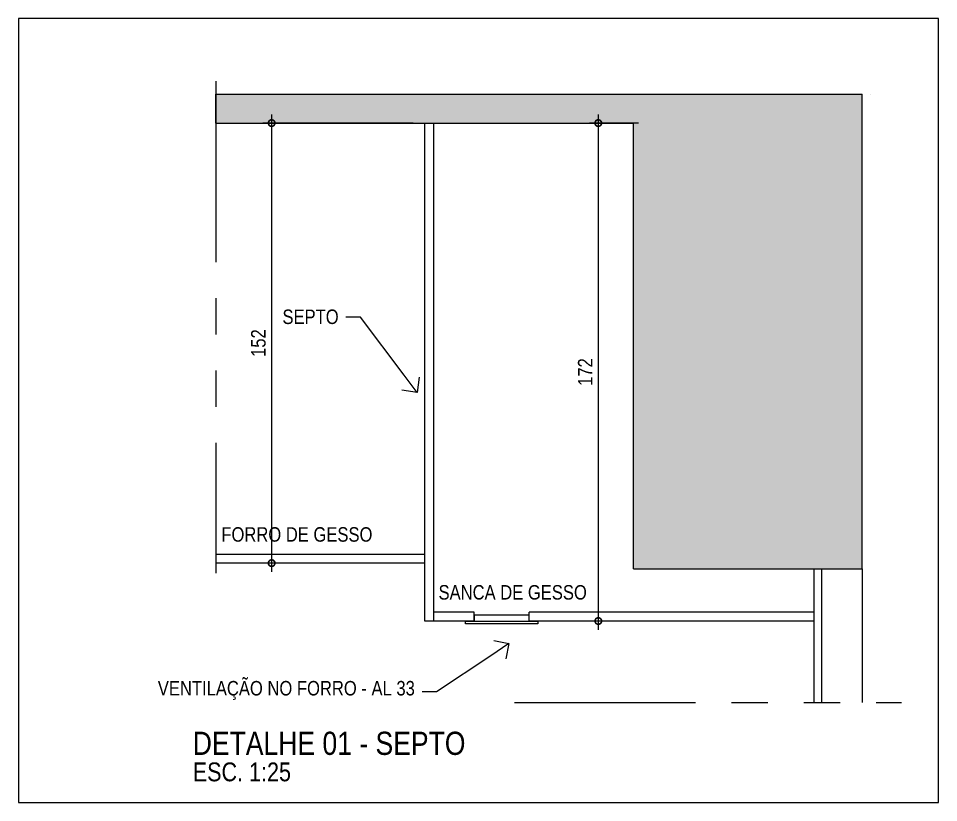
# Model space of a CAD drawing. Header units: metres. Extents: x -23 to 570, y -54 to 184.
# Drawn here: x 18.929 to 22.108, y -25.858 to -23.15 of the extents above; entities that cross this region are included whole.
import ezdxf
from ezdxf import colors
from ezdxf.entities.mleader import LeaderData, LeaderLine
from ezdxf.math import Vec2, Vec3

# ---------------------------------------------------------------- set-up
doc = ezdxf.new("R2010")
doc.units = ezdxf.units.M
doc.header["$PDMODE"] = 35
doc.linetypes.add('PHANTOM2', pattern=[1.25, 0.625, -0.125, 0.125, -0.125, 0.125, -0.125])
for name, color, linetype in [('ARQ-ALV ACAB', 4, 'Continuous'), ('ARQ-ALV OSSO', 5, 'Continuous'), ('ARQ-CAX', 1, 'Continuous'), ('ARQ-DIM', 2, 'Continuous'), ('ARQ-SIM', 1, 'Continuous'), ('ARQ-TXT', 2, 'Continuous'), ('ES-CORTE', 2, 'Continuous')]:
    doc.layers.add(name, color=color, linetype=linetype)
doc.layers.add('ARQ-AUX1', color=1, linetype='Continuous', plot=False)
doc.styles.add('Adesa', font='ARIALN.TTF')
doc.dimstyles.new('ADESA 1-0025', dxfattribs={"dimtxt": 0.05, "dimasz": 0.045, "dimexe": 0.03, "dimexo": 0.04, "dimgap": 0.02, "dimtad": 1, "dimtoh": 1, "dimdec": 0, "dimlfac": 100, "dimzin": 4, "dimtxsty": 'Adesa', "dimblk": 'DOTSMALL', "dimcen": 1, "dimdle": 0.03, "dimclrd": 1, "dimclre": 1, "dimclrt": 256, "dimazin": 1, "dimtm": 1e-09, "dimtfac": 1, "dimtdec": 0, "dimtix": 1, "dimtmove": 2, "dimatfit": 0, "dimldrblk": 'DOTSMALL', "dimfxl": 0.8, "dimtvp": 2, "dimtolj": 1, "dimtzin": 0, "dimarcsym": 0})

# ---------------------------------------------------------------- blocks, each defined once
blk = doc.blocks.new('_Open90')
at = {"color": 0, "linetype": 'ByBlock', "lineweight": -2}
for p, q in [((-0.5, 0.5), (0, 0)), ((0, 0), (-1, 0)), ((0, 0), (-0.5, -0.5))]:
    blk.add_line(p, q, dxfattribs=at)
blk = doc.blocks.new('_DotSmall')
at = {"color": 0, "linetype": 'ByBlock', "const_width": 0.5}
blk.add_lwpolyline([(-0.0625, 0, 1), (0.0625, 0, 1)], format="xyb", close=True, dxfattribs=at)
blk = doc.blocks.new('*D1442')
at = {"layer": 'ARQ-DIM', "color": 1, "lineweight": -2, "transparency": 16777216}
for p, q in [((19.8035, -23.4813), (19.8035, -25.0613)), ((20.2921, -23.5113), (19.7735, -23.5113)), ((20.2933, -25.0313), (19.7735, -25.0313))]:
    blk.add_line(p, q, dxfattribs=at)
at = {"layer": 'Defpoints', "color": 0, "transparency": 16777216}
for p in [(20.3321, -23.5113), (19.8035, -25.0313), (20.3333, -25.0313)]:
    blk.add_point(p, dxfattribs=at)
at = {"layer": 'ARQ-DIM', "color": 1, "lineweight": -2, "transparency": 16777216, "xscale": 0.045, "yscale": 0.045, "zscale": 0.045}
for p, rotation in [((19.8035, -23.5113), 90), ((19.8035, -25.0313), 270)]:
    blk.add_blockref('_DotSmall', p, dxfattribs=dict(at, rotation=rotation))
at = {"layer": 'ARQ-DIM', "transparency": 16777216, "insert": (19.758, -24.2713), "char_height": 0.05, "attachment_point": 5, "rotation": 90, "style": 'Adesa'}
blk.add_mtext('\\A1;152', dxfattribs=at)
blk = doc.blocks.new('*D1443')
at = {"layer": 'ARQ-DIM', "color": 1, "lineweight": -2, "transparency": 16777216}
for p, q in [((20.932, -23.4813), (20.932, -25.2613)), ((21.0706, -23.5113), (20.902, -23.5113)), ((21.0718, -25.2313), (20.902, -25.2313))]:
    blk.add_line(p, q, dxfattribs=at)
at = {"layer": 'Defpoints', "color": 0, "transparency": 16777216}
for p in [(21.1106, -23.5113), (20.932, -25.2313), (21.1118, -25.2313)]:
    blk.add_point(p, dxfattribs=at)
at = {"layer": 'ARQ-DIM', "color": 1, "lineweight": -2, "transparency": 16777216, "xscale": 0.045, "yscale": 0.045, "zscale": 0.045}
for p, rotation in [((20.932, -23.5113), 90), ((20.932, -25.2313), 270)]:
    blk.add_blockref('_DotSmall', p, dxfattribs=dict(at, rotation=rotation))
at = {"layer": 'ARQ-DIM', "transparency": 16777216, "insert": (20.8868, -24.3713), "char_height": 0.05, "attachment_point": 5, "rotation": 90, "style": 'Adesa'}
blk.add_mtext('\\A1;172', dxfattribs=at)

msp = doc.modelspace()

# ---------------------------------------------------------------- hatches: boundary and pattern name
at = {"layer": 'ARQ-CAX'}
h = msp.add_hatch(color=8, dxfattribs=at)
h.dxf.hatch_style = 1
h.paths.add_polyline_path([(21.8433, -23.4113), (19.6109, -23.4113), (19.6109, -23.5113), (21.0533, -23.5113), (21.0533, -25.0513), (21.8433, -25.0513)])

# ---------------------------------------------------------------- linework, layer by layer
at = {"color": 3, "linetype": 'PHANTOM2'}
for points in [[(19.6109, -23.3664), (19.6109, -25.0661)], [(20.6424, -25.5126), (21.9797, -25.5126)]]:
    msp.add_lwpolyline(points, dxfattribs=at)
at = {"layer": 'ARQ-ALV ACAB'}
for p, q in [((21.8733, -23.4113), (21.8733, -23.4113)), ((21.6783, -25.5126), (21.6783, -25.0513))]:
    msp.add_line(p, q, dxfattribs=at)
at = {"layer": 'ARQ-ALV OSSO'}
for points in [[(21.7033, -25.0513), (21.7033, -25.5126)], [(21.8433, -25.0513), (21.8433, -25.5126)]]:
    msp.add_lwpolyline(points, dxfattribs=at)
at = {"layer": 'ARQ-AUX1'}
for p, q in [((20.3333, -25.2313), (20.3333, -23.5113)), ((20.3633, -25.2313), (20.3633, -23.5113)), ((20.3333, -25.0013), (19.6109, -25.0013)), ((20.3333, -25.0313), (19.6109, -25.0313)), ((20.5033, -25.2013), (20.3633, -25.2013)), ((20.5033, -25.2313), (20.5033, -25.2013)), ((21.6783, -25.2013), (20.6933, -25.2013)), ((20.6933, -25.2313), (20.6933, -25.2013)), ((20.5033, -25.2313), (20.3333, -25.2313)), ((21.6783, -25.2313), (20.6933, -25.2313))]:
    msp.add_line(p, q, dxfattribs=at)
at = {"layer": 'ARQ-CAX'}
for points in [[(22.1077, -23.1498), (18.9286, -23.1498), (18.9286, -25.8585), (22.1077, -25.8585)], [(20.4733, -25.2313), (20.7233, -25.2313), (20.7233, -25.2413), (20.4733, -25.2413)], [(20.5033, -25.2313), (20.6933, -25.2313), (20.6933, -25.2113), (20.5033, -25.2113)]]:
    msp.add_lwpolyline(points, close=True, dxfattribs=at)
at = {"layer": 'ARQ-CAX', "color": 8}
msp.add_lwpolyline([(19.6109, -23.5113), (19.6109, -23.4113)], dxfattribs=at)
at = {"layer": 'ES-CORTE'}
for p, q in [((19.6109, -23.4113), (21.8433, -23.4113)), ((21.8433, -25.0513), (21.8433, -23.4113)), ((19.6109, -23.5113), (21.0533, -23.5113)), ((21.0533, -25.0513), (21.0533, -23.5113)), ((21.0533, -25.0513), (21.8433, -25.0513))]:
    msp.add_line(p, q, dxfattribs=at)

# ---------------------------------------------------------------- texts
at = {"layer": 'ARQ-TXT', "ltscale": 0.5, "style": 'Adesa'}
for s, height, p in [('FORRO DE GESSO', 0.05, (19.6298, -24.9572)), ('SANCA DE GESSO', 0.05, (20.3801, -25.1572)), ('DETALHE 01 - SEPTO', 0.08, (19.531, -25.6937))]:
    msp.add_text(s, height=height, dxfattribs=at).set_placement(p)
at = {"layer": 'ARQ-TXT', "style": 'Adesa'}
msp.add_text('ESC. 1:25', height=0.065, dxfattribs=at).set_placement((19.531, -25.7849))

# ---------------------------------------------------------------- dimensions: what is measured, and where the dimension line sits
at = {"layer": 'ARQ-DIM'}
for base, p1, p2, picture, middle in [((19.8035, -25.0313), (20.3321, -23.5113), (20.3333, -25.0313), '*D1442', (19.758, -24.2713)), ((20.932, -25.2313), (21.1106, -23.5113), (21.1118, -25.2313), '*D1443', (20.8868, -24.3713))]:
    dim = msp.add_linear_dim(base=base, p1=p1, p2=p2, angle=90, dimstyle='ADESA 1-0025', dxfattribs=at)
    dim.commit()
    dim.dimension.update_dxf_attribs({"geometry": picture, "text_midpoint": middle})

# ---------------------------------------------------------------- leaders
at = {"layer": 'ARQ-SIM'}
ml = msp.add_multileader_mtext('Standard', dxfattribs=at)
ml.set_content('SEPTO', color=2, style='Adesa')
ml.set_leader_properties(color=256)
ml.set_arrow_properties(name='OPEN90')
ml.build(insert=Vec2(0, 0))
ml.multileader.update_dxf_attribs({"text_left_attachment_type": 2, "text_right_attachment_type": 2, "dogleg_length": 0.2, "arrow_head_size": 0.075})
ctx = ml.context
ctx.base_point, ctx.char_height, ctx.arrow_head_size, ctx.landing_gap_size, ctx.plane_origin = Vec3(19.8208, -24.1812), 0.05, 0.075, 0.025, Vec3(20.3597, -24.7671)
ctx.left_attachment, ctx.right_attachment, ctx.text_align_type = 2, 2, 2
notes = []
notes.append((ctx, [(0, (1, 1, 0), (20.11, -24.1812), (-1, 0), 0.05, [(0, [(20.306, -24.4419)], 0, [])])]))
ctx.mtext.insert, ctx.mtext.alignment, ctx.mtext.flow_direction = Vec3(20.035, -24.1554), 3, 5
ml = msp.add_multileader_mtext('Standard', dxfattribs=at)
ml.set_content('VENTILAÇÃO NO FORRO - AL 33', color=2, style='Adesa')
ml.set_leader_properties(color=256)
ml.set_arrow_properties(name='OPEN90')
ml.build(insert=Vec2(0, 0))
ml.multileader.update_dxf_attribs({"text_left_attachment_type": 2, "text_right_attachment_type": 2, "dogleg_length": 0.2, "arrow_head_size": 0.075})
ctx = ml.context
ctx.base_point, ctx.char_height, ctx.arrow_head_size, ctx.landing_gap_size, ctx.plane_origin = Vec3(19.3882, -25.4762), 0.05, 0.075, 0.025, Vec3(20.623, -24.5544)
ctx.left_attachment, ctx.right_attachment, ctx.text_align_type = 2, 2, 2
notes.append((ctx, [(0, (1, 1, 0), (20.3732, -25.4762), (-1, 0), 0.05, [(0, [(20.623, -25.3094)], 0, [])])]))
ctx.mtext.insert, ctx.mtext.width, ctx.mtext.alignment, ctx.mtext.flow_direction = Vec3(20.2982, -25.4384), 0.907758, 3, 5
for ctx, leaders in notes:
    for number, flags, end, landing, length, lines in leaders:
        leader = LeaderData()
        leader.index, (leader.has_last_leader_line, leader.has_dogleg_vector, leader.attachment_direction) = number, flags
        leader.last_leader_point, leader.dogleg_vector, leader.dogleg_length = Vec3(end), Vec3(landing), length
        for number, points, colour, breaks in lines:
            line = LeaderLine()
            line.index, line.vertices, line.color, line.breaks = number, Vec3.list(points), colors.encode_raw_color(colour), breaks
            leader.lines.append(line)
        ctx.leaders.append(leader)

doc.saveas('drawing.dxf')
